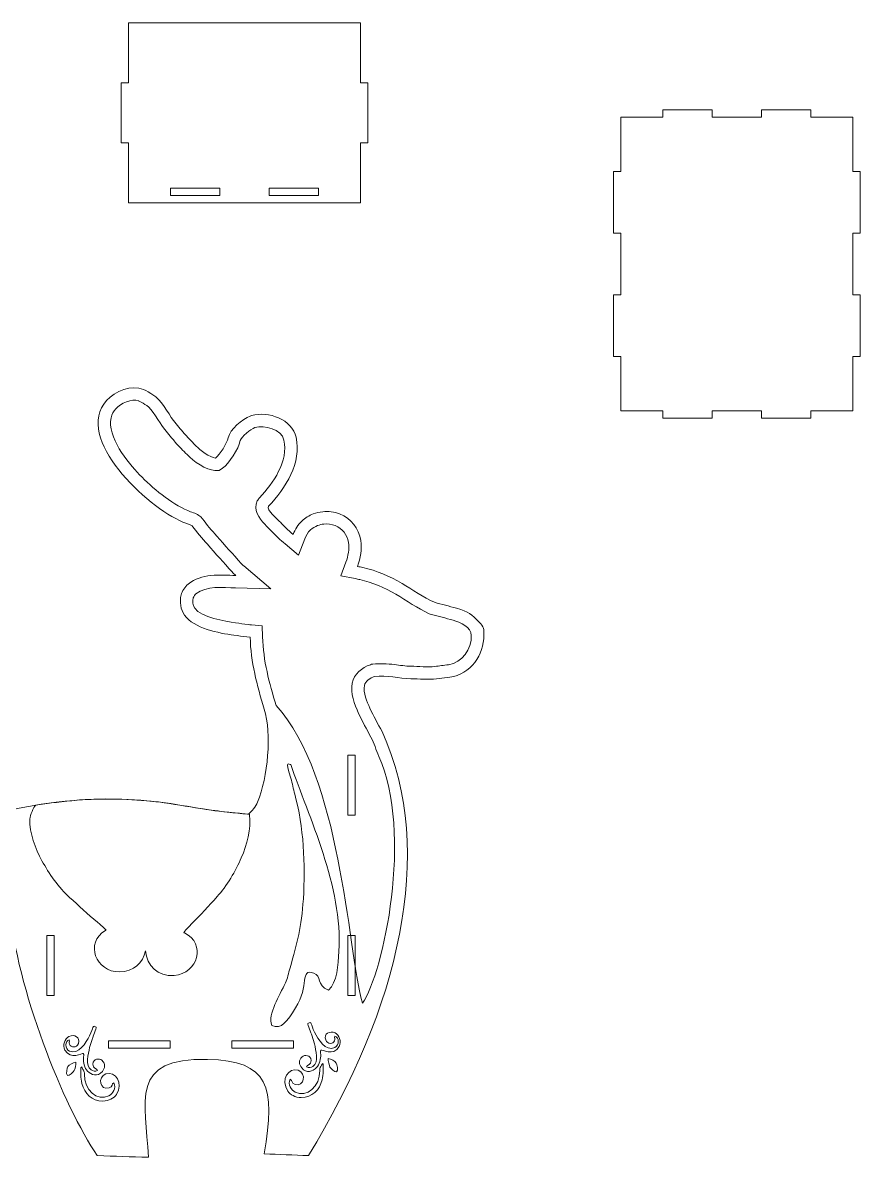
# Model space of a CAD drawing. Header units: centimetres. Extents: x -44.3 to 42.3, y -34.7 to 33.3.
# Drawn here: x -3 to 42.3, y -34.7 to 26.6 of the extents above; entities that cross this region are included whole.
import ezdxf

# ---------------------------------------------------------------- set-up
doc = ezdxf.new("R2010")
doc.units = ezdxf.units.CM
doc.header["$MEASUREMENT"] = 0
doc.layers.add('layer 1', color=7, linetype='Continuous')

msp = doc.modelspace()

# ---------------------------------------------------------------- linework, layer by layer
at = {"layer": 'layer 1', "color": 250, "lineweight": 9}
for points, knots in [([(2.74834, 16.90207), (2.74834, 16.90207), (15.28167, 16.90207), (15.28167, 16.90207), (15.28167, 16.90207), (15.28167, 16.90207), (15.28167, 20.14651), (15.28167, 20.14651), (15.28167, 20.14651), (15.28167, 20.14651), (15.68167, 20.14651), (15.68167, 20.14651), (15.68167, 20.14651), (15.68167, 20.14651), (15.68167, 23.39096), (15.68167, 23.39096), (15.68167, 23.39096), (15.68167, 23.39096), (15.28167, 23.39096), (15.28167, 23.39096), (15.28167, 23.39096), (15.28167, 23.39096), (15.28167, 26.6354), (15.28167, 26.6354), (15.28167, 26.6354), (15.28167, 26.6354), (2.74834, 26.6354), (2.74834, 26.6354), (2.74834, 26.6354), (2.74834, 26.6354), (2.74834, 23.39096), (2.74834, 23.39096), (2.74834, 23.39096), (2.74834, 23.39096), (2.34834, 23.39096), (2.34834, 23.39096), (2.34834, 23.39096), (2.34834, 23.39096), (2.34834, 20.14651), (2.34834, 20.14651), (2.34834, 20.14651), (2.34834, 20.14651), (2.74834, 20.14651), (2.74834, 20.14651), (2.74834, 20.14651), (2.74834, 20.14651), (2.74834, 16.90207), (2.74834, 16.90207)], [0, 0, 0, 0, 0.07692308, 0.07692308, 0.07692308, 0.07692308, 0.15384615, 0.15384615, 0.15384615, 0.15384615, 0.23076923, 0.23076923, 0.23076923, 0.23076923, 0.30769231, 0.30769231, 0.30769231, 0.30769231, 0.38461538, 0.38461538, 0.38461538, 0.38461538, 0.46153846, 0.46153846, 0.46153846, 0.46153846, 0.53846154, 0.53846154, 0.53846154, 0.53846154, 0.61538462, 0.61538462, 0.61538462, 0.61538462, 0.69230769, 0.69230769, 0.69230769, 0.69230769, 0.76923077, 0.76923077, 0.76923077, 0.76923077, 0.84615385, 0.84615385, 0.84615385, 0.84615385, 1, 1, 1, 1]), ([(42.29988, 8.60141), (42.29988, 8.60141), (42.29988, 11.93474), (42.29988, 11.93474), (42.29988, 11.93474), (42.29988, 11.93474), (41.89988, 11.93474), (41.89988, 11.93474), (41.89988, 11.93474), (41.89988, 11.93474), (41.89988, 15.26807), (41.89988, 15.26807), (41.89988, 15.26807), (41.89988, 15.26807), (42.29988, 15.26807), (42.29988, 15.26807), (42.29988, 15.26807), (42.29988, 15.26807), (42.29988, 18.60141), (42.29988, 18.60141), (42.29988, 18.60141), (42.29988, 18.60141), (41.89988, 18.60141), (41.89988, 18.60141), (41.89988, 18.60141), (41.89988, 18.60141), (41.89988, 21.53474), (41.89988, 21.53474), (41.89988, 21.53474), (41.89988, 21.53474), (39.63322, 21.53474), (39.63322, 21.53474), (39.63322, 21.53474), (39.63322, 21.53474), (39.63322, 21.93474), (39.63322, 21.93474), (39.63322, 21.93474), (39.63322, 21.93474), (36.96655, 21.93474), (36.96655, 21.93474), (36.96655, 21.93474), (36.96655, 21.93474), (36.96655, 21.53474), (36.96655, 21.53474), (36.96655, 21.53474), (36.96655, 21.53474), (34.29988, 21.53474), (34.29988, 21.53474), (34.29988, 21.53474), (34.29988, 21.53474), (34.29988, 21.93474), (34.29988, 21.93474), (34.29988, 21.93474), (34.29988, 21.93474), (31.63322, 21.93474), (31.63322, 21.93474), (31.63322, 21.93474), (31.63322, 21.93474), (31.63322, 21.53474), (31.63322, 21.53474), (31.63322, 21.53474), (31.63322, 21.53474), (29.36655, 21.53474), (29.36655, 21.53474), (29.36655, 21.53474), (29.36655, 21.53474), (29.36655, 18.60141), (29.36655, 18.60141), (29.36655, 18.60141), (29.36655, 18.60141), (28.96655, 18.60141), (28.96655, 18.60141), (28.96655, 18.60141), (28.96655, 18.60141), (28.96655, 15.26807), (28.96655, 15.26807), (28.96655, 15.26807), (28.96655, 15.26807), (29.36655, 15.26807), (29.36655, 15.26807), (29.36655, 15.26807), (29.36655, 15.26807), (29.36655, 11.93474), (29.36655, 11.93474), (29.36655, 11.93474), (29.36655, 11.93474), (28.96655, 11.93474), (28.96655, 11.93474), (28.96655, 11.93474), (28.96655, 11.93474), (28.96655, 8.60141), (28.96655, 8.60141), (28.96655, 8.60141), (28.96655, 8.60141), (29.36655, 8.60141), (29.36655, 8.60141), (29.36655, 8.60141), (29.36655, 8.60141), (29.36655, 5.66808), (29.36655, 5.66808), (29.36655, 5.66808), (29.36655, 5.66808), (31.63322, 5.66808), (31.63322, 5.66808), (31.63322, 5.66808), (31.63322, 5.66808), (31.63322, 5.26808), (31.63322, 5.26808), (31.63322, 5.26808), (31.63322, 5.26808), (34.29988, 5.26808), (34.29988, 5.26808), (34.29988, 5.26808), (34.29988, 5.26808), (34.29988, 5.66808), (34.29988, 5.66808), (34.29988, 5.66808), (34.29988, 5.66808), (36.96655, 5.66808), (36.96655, 5.66808), (36.96655, 5.66808), (36.96655, 5.66808), (36.96655, 5.26808), (36.96655, 5.26808), (36.96655, 5.26808), (36.96655, 5.26808), (39.63322, 5.26808), (39.63322, 5.26808), (39.63322, 5.26808), (39.63322, 5.26808), (39.63322, 5.66808), (39.63322, 5.66808), (39.63322, 5.66808), (39.63322, 5.66808), (41.89988, 5.66808), (41.89988, 5.66808), (41.89988, 5.66808), (41.89988, 5.66808), (41.89988, 8.60141), (41.89988, 8.60141), (41.89988, 8.60141), (41.89988, 8.60141), (42.29988, 8.60141), (42.29988, 8.60141)], [0, 0, 0, 0, 0.02702703, 0.02702703, 0.02702703, 0.02702703, 0.05405405, 0.05405405, 0.05405405, 0.05405405, 0.08108108, 0.08108108, 0.08108108, 0.08108108, 0.10810811, 0.10810811, 0.10810811, 0.10810811, 0.13513514, 0.13513514, 0.13513514, 0.13513514, 0.16216216, 0.16216216, 0.16216216, 0.16216216, 0.18918919, 0.18918919, 0.18918919, 0.18918919, 0.21621622, 0.21621622, 0.21621622, 0.21621622, 0.24324324, 0.24324324, 0.24324324, 0.24324324, 0.27027027, 0.27027027, 0.27027027, 0.27027027, 0.2972973, 0.2972973, 0.2972973, 0.2972973, 0.32432432, 0.32432432, 0.32432432, 0.32432432, 0.35135135, 0.35135135, 0.35135135, 0.35135135, 0.37837838, 0.37837838, 0.37837838, 0.37837838, 0.40540541, 0.40540541, 0.40540541, 0.40540541, 0.43243243, 0.43243243, 0.43243243, 0.43243243, 0.45945946, 0.45945946, 0.45945946, 0.45945946, 0.48648649, 0.48648649, 0.48648649, 0.48648649, 0.51351351, 0.51351351, 0.51351351, 0.51351351, 0.54054054, 0.54054054, 0.54054054, 0.54054054, 0.56756757, 0.56756757, 0.56756757, 0.56756757, 0.59459459, 0.59459459, 0.59459459, 0.59459459, 0.62162162, 0.62162162, 0.62162162, 0.62162162, 0.64864865, 0.64864865, 0.64864865, 0.64864865, 0.67567568, 0.67567568, 0.67567568, 0.67567568, 0.7027027, 0.7027027, 0.7027027, 0.7027027, 0.72972973, 0.72972973, 0.72972973, 0.72972973, 0.75675676, 0.75675676, 0.75675676, 0.75675676, 0.78378378, 0.78378378, 0.78378378, 0.78378378, 0.81081081, 0.81081081, 0.81081081, 0.81081081, 0.83783784, 0.83783784, 0.83783784, 0.83783784, 0.86486486, 0.86486486, 0.86486486, 0.86486486, 0.89189189, 0.89189189, 0.89189189, 0.89189189, 0.91891892, 0.91891892, 0.91891892, 0.91891892, 0.94594595, 0.94594595, 0.94594595, 0.94594595, 1, 1, 1, 1]), ([(5.01501, 17.30207), (5.01501, 17.30207), (7.68167, 17.30207), (7.68167, 17.30207), (7.68167, 17.30207), (7.68167, 17.30207), (7.68167, 17.70207), (7.68167, 17.70207), (7.68167, 17.70207), (7.68167, 17.70207), (5.01501, 17.70207), (5.01501, 17.70207), (5.01501, 17.70207), (5.01501, 17.70207), (5.01501, 17.30207), (5.01501, 17.30207)], [0, 0, 0, 0, 0.2, 0.2, 0.2, 0.2, 0.4, 0.4, 0.4, 0.4, 0.6, 0.6, 0.6, 0.6, 1, 1, 1, 1]), ([(10.34834, 17.30207), (10.34834, 17.30207), (13.01501, 17.30207), (13.01501, 17.30207), (13.01501, 17.30207), (13.01501, 17.30207), (13.01501, 17.70207), (13.01501, 17.70207), (13.01501, 17.70207), (13.01501, 17.70207), (10.34834, 17.70207), (10.34834, 17.70207), (10.34834, 17.70207), (10.34834, 17.70207), (10.34834, 17.30207), (10.34834, 17.30207)], [0, 0, 0, 0, 0.2, 0.2, 0.2, 0.2, 0.4, 0.4, 0.4, 0.4, 0.6, 0.6, 0.6, 0.6, 1, 1, 1, 1]), ([(9.23394, -16.11707), (9.44024, -15.94445), (9.60965, -15.73068), (9.7235, -15.46215), (9.7235, -15.46215), (10.28574, -14.13625), (10.49828, -11.76865), (10.0886, -10.44632), (10.0886, -10.44632), (9.68472, -9.14275), (9.36298, -7.90084), (9.32572, -6.5606), (9.32572, -6.5606), (9.32572, -6.5606), (9.15214, -6.54476), (9.15214, -6.54476), (9.15214, -6.54476), (8.92294, -6.52362), (8.67962, -6.48063), (8.44981, -6.44907), (8.44981, -6.44907), (7.64138, -6.33822), (6.27581, -6.08102), (5.78558, -5.37555), (5.78558, -5.37555), (5.55701, -5.04663), (5.50784, -4.6607), (5.59209, -4.27447), (5.59209, -4.27447), (5.63469, -4.07928), (5.81834, -3.82678), (5.97088, -3.7016), (5.97088, -3.7016), (6.7159, -3.09014), (7.668, -3.2034), (8.55537, -3.22347), (8.55537, -3.22347), (8.48437, -3.16355), (8.41718, -3.10736), (8.34473, -3.02664), (8.34473, -3.02664), (7.9022, -2.53354), (7.45396, -2.04248), (7.01381, -1.5409), (7.01381, -1.5409), (6.7379, -1.22643), (6.43718, -0.88826), (6.19452, -0.54686), (6.19452, -0.54686), (6.09393, -0.4834), (5.79717, -0.38387), (5.69101, -0.33946), (5.69101, -0.33946), (3.74804, 0.47309), (-0.24323, 4.1887), (1.56757, 6.22693), (1.56757, 6.22693), (2.01522, 6.73088), (2.91745, 7.08944), (3.56145, 6.82158), (3.56145, 6.82158), (3.70817, 6.76762), (3.9342, 6.61561), (4.07372, 6.53601), (4.07372, 6.53601), (4.51492, 6.28442), (4.87593, 5.55969), (5.1796, 5.14948), (5.1796, 5.14948), (5.36158, 4.90362), (5.56694, 4.67786), (5.75658, 4.4383), (5.75658, 4.4383), (5.75658, 4.4383), (6.40342, 3.76764), (6.40342, 3.76764), (6.40342, 3.76764), (6.59544, 3.56865), (7.17534, 3.12729), (7.44476, 3.11906), (7.44476, 3.11906), (7.69277, 3.28809), (8.07664, 3.93573), (8.13713, 4.20489), (8.13713, 4.20489), (8.24113, 4.66761), (8.90156, 5.22329), (9.32897, 5.38884), (9.32897, 5.38884), (9.35324, 5.39825), (9.37432, 5.40522), (9.39941, 5.41217), (9.39941, 5.41217), (10.32118, 5.66752), (11.585, 5.20457), (11.8078, 4.23853), (11.8078, 4.23853), (12.12228, 2.875), (11.23805, 1.4767), (10.32476, 0.51384), (10.32476, 0.51384), (10.17372, 0.3546), (10.8372, -0.22384), (10.97556, -0.36972), (10.97556, -0.36972), (11.09468, -0.49536), (11.37938, -0.7828), (11.6502, -1.0109), (11.6502, -1.0109), (11.75701, -0.72858), (11.90333, -0.48424), (12.12829, -0.27538), (12.12829, -0.27538), (12.30318, -0.11295), (12.50846, 0.01306), (12.73117, 0.09848), (12.73117, 0.09848), (12.89649, 0.16188), (13.07022, 0.20249), (13.2464, 0.21981), (13.2464, 0.21981), (13.55434, 0.25008), (13.86857, 0.20898), (14.15709, 0.09658), (14.15709, 0.09658), (14.7803, -0.14623), (15.19414, -0.67907), (15.30132, -1.33672), (15.30132, -1.33672), (15.37796, -1.80703), (15.29433, -2.28582), (15.12929, -2.73719), (15.12929, -2.73719), (15.2221, -2.75511), (15.31473, -2.77442), (15.4074, -2.79574), (15.4074, -2.79574), (16.16382, -2.96991), (16.8657, -3.25779), (17.53433, -3.6522), (17.53433, -3.6522), (18.08814, -3.97886), (18.71094, -4.42131), (19.27905, -4.67548), (19.27905, -4.67548), (19.68097, -4.77284), (20.08006, -4.88314), (20.47705, -4.99874), (20.47705, -4.99874), (21.16265, -5.19835), (21.24802, -5.31394), (21.72787, -5.76615), (21.72787, -5.76615), (21.91978, -5.947), (21.99961, -6.19544), (21.9497, -6.45011), (21.9497, -6.45011), (21.97666, -7.50315), (21.22823, -8.57272), (20.12337, -8.71484), (20.12337, -8.71484), (20.12337, -8.71484), (19.39033, -8.80912), (19.39033, -8.80912), (19.39033, -8.80912), (19.01778, -8.85687), (18.41303, -8.80527), (18.01549, -8.80076), (18.01549, -8.80076), (17.36835, -8.79334), (16.72183, -8.60118), (16.03619, -8.6805), (16.03619, -8.6805), (15.82766, -8.75074), (15.54787, -8.93822), (15.50262, -9.16688), (15.50262, -9.16688), (15.42905, -9.53928), (15.63981, -10.05983), (15.79455, -10.38978), (15.79455, -10.38978), (15.99627, -10.81989), (16.21955, -11.23792), (16.45434, -11.65076), (16.45434, -11.65076), (19.41886, -18.20584), (17.32987, -26.64851), (12.47436, -34.5634), (12.47436, -34.5634), (11.67697, -34.53273), (10.8796, -34.50206), (10.08222, -34.4714), (10.08222, -34.4714), (10.70604, -30.81451), (10.3533, -29.45381), (7.02472, -29.36707), (7.02472, -29.36707), (2.78133, -29.25652), (3.6735, -31.63031), (3.8258, -34.65542), (3.8258, -34.65542), (2.90573, -34.62474), (1.98569, -34.59408), (1.06563, -34.5634), (1.06563, -34.5634), (-0.75604, -31.94235), (-3.34428, -25.39352), (-3.64443, -21.21536), (-3.64443, -21.21536), (-4.31491, -21.38061), (-5.03339, -21.45103), (-5.71705, -21.37801), (-5.71705, -21.37801), (-6.45425, -21.29929), (-7.24415, -21.02928), (-7.779, -20.49708), (-7.779, -20.49708), (-8.14267, -20.13524), (-8.39587, -19.68892), (-8.32717, -19.15941), (-8.32717, -19.15941), (-8.26349, -18.6686), (-7.94932, -18.30892), (-7.62199, -17.96573), (-7.62199, -17.96573), (-5.79249, -16.04769), (-2.70739, -15.61549), (-0.18507, -15.37816), (-0.18507, -15.37816), (1.33523, -15.23399), (3.46172, -15.29921), (4.96801, -15.54512), (4.96801, -15.54512), (5.72157, -15.66815), (6.47248, -15.79712), (7.22841, -15.90673), (7.22841, -15.90673), (7.6341, -15.96555), (8.67912, -16.06523), (9.23394, -16.11707)], [0, 0, 0, 0, 0.01639344, 0.01639344, 0.01639344, 0.01639344, 0.03278689, 0.03278689, 0.03278689, 0.03278689, 0.04918033, 0.04918033, 0.04918033, 0.04918033, 0.06557377, 0.06557377, 0.06557377, 0.06557377, 0.08196721, 0.08196721, 0.08196721, 0.08196721, 0.09836066, 0.09836066, 0.09836066, 0.09836066, 0.1147541, 0.1147541, 0.1147541, 0.1147541, 0.13114754, 0.13114754, 0.13114754, 0.13114754, 0.14754098, 0.14754098, 0.14754098, 0.14754098, 0.16393443, 0.16393443, 0.16393443, 0.16393443, 0.18032787, 0.18032787, 0.18032787, 0.18032787, 0.19672131, 0.19672131, 0.19672131, 0.19672131, 0.21311475, 0.21311475, 0.21311475, 0.21311475, 0.2295082, 0.2295082, 0.2295082, 0.2295082, 0.24590164, 0.24590164, 0.24590164, 0.24590164, 0.26229508, 0.26229508, 0.26229508, 0.26229508, 0.27868852, 0.27868852, 0.27868852, 0.27868852, 0.29508197, 0.29508197, 0.29508197, 0.29508197, 0.31147541, 0.31147541, 0.31147541, 0.31147541, 0.32786885, 0.32786885, 0.32786885, 0.32786885, 0.3442623, 0.3442623, 0.3442623, 0.3442623, 0.36065574, 0.36065574, 0.36065574, 0.36065574, 0.37704918, 0.37704918, 0.37704918, 0.37704918, 0.39344262, 0.39344262, 0.39344262, 0.39344262, 0.40983607, 0.40983607, 0.40983607, 0.40983607, 0.42622951, 0.42622951, 0.42622951, 0.42622951, 0.44262295, 0.44262295, 0.44262295, 0.44262295, 0.45901639, 0.45901639, 0.45901639, 0.45901639, 0.47540984, 0.47540984, 0.47540984, 0.47540984, 0.49180328, 0.49180328, 0.49180328, 0.49180328, 0.50819672, 0.50819672, 0.50819672, 0.50819672, 0.52459016, 0.52459016, 0.52459016, 0.52459016, 0.54098361, 0.54098361, 0.54098361, 0.54098361, 0.55737705, 0.55737705, 0.55737705, 0.55737705, 0.57377049, 0.57377049, 0.57377049, 0.57377049, 0.59016393, 0.59016393, 0.59016393, 0.59016393, 0.60655738, 0.60655738, 0.60655738, 0.60655738, 0.62295082, 0.62295082, 0.62295082, 0.62295082, 0.63934426, 0.63934426, 0.63934426, 0.63934426, 0.6557377, 0.6557377, 0.6557377, 0.6557377, 0.67213115, 0.67213115, 0.67213115, 0.67213115, 0.68852459, 0.68852459, 0.68852459, 0.68852459, 0.70491803, 0.70491803, 0.70491803, 0.70491803, 0.72131148, 0.72131148, 0.72131148, 0.72131148, 0.73770492, 0.73770492, 0.73770492, 0.73770492, 0.75409836, 0.75409836, 0.75409836, 0.75409836, 0.7704918, 0.7704918, 0.7704918, 0.7704918, 0.78688525, 0.78688525, 0.78688525, 0.78688525, 0.80327869, 0.80327869, 0.80327869, 0.80327869, 0.81967213, 0.81967213, 0.81967213, 0.81967213, 0.83606557, 0.83606557, 0.83606557, 0.83606557, 0.85245902, 0.85245902, 0.85245902, 0.85245902, 0.86885246, 0.86885246, 0.86885246, 0.86885246, 0.8852459, 0.8852459, 0.8852459, 0.8852459, 0.90163934, 0.90163934, 0.90163934, 0.90163934, 0.91803279, 0.91803279, 0.91803279, 0.91803279, 0.93442623, 0.93442623, 0.93442623, 0.93442623, 0.95081967, 0.95081967, 0.95081967, 0.95081967, 0.96721311, 0.96721311, 0.96721311, 0.96721311, 1, 1, 1, 1]), ([(12.20089, -20.69849), (12.31994, -18.82188), (12.21901, -16.79667), (11.73357, -15.03503), (11.73357, -15.03503), (11.65448, -14.74801), (11.62008, -14.46928), (11.52468, -14.17537), (11.52468, -14.17537), (11.16884, -13.0786), (11.44262, -13.49757), (11.5155, -13.42903), (11.5155, -13.42903), (12.49066, -16.28523), (14.34024, -20.03445), (14.12256, -23.53089), (14.12256, -23.53089), (14.0771, -24.26309), (14.03416, -25.21375), (13.55218, -25.63292), (13.55218, -25.63292), (12.87806, -25.33389), (13.22782, -24.86868), (12.76096, -24.70584), (12.76096, -24.70584), (11.98966, -24.43677), (12.54021, -25.40137), (11.7809, -26.58819), (11.7809, -26.58819), (11.32513, -27.30051), (11.0222, -27.77211), (10.49005, -27.53729), (10.49005, -27.53729), (10.27656, -26.8982), (10.90617, -25.93225), (11.2376, -25.23599), (11.2376, -25.23599), (11.34542, -25.00956), (11.39346, -24.71537), (11.47972, -24.42168), (11.47972, -24.42168), (11.87612, -23.07185), (12.10416, -22.22317), (12.20089, -20.69849)], [0, 0, 0, 0, 0.08333333, 0.08333333, 0.08333333, 0.08333333, 0.16666667, 0.16666667, 0.16666667, 0.16666667, 0.25, 0.25, 0.25, 0.25, 0.33333333, 0.33333333, 0.33333333, 0.33333333, 0.41666667, 0.41666667, 0.41666667, 0.41666667, 0.5, 0.5, 0.5, 0.5, 0.58333333, 0.58333333, 0.58333333, 0.58333333, 0.66666667, 0.66666667, 0.66666667, 0.66666667, 0.75, 0.75, 0.75, 0.75, 0.83333333, 0.83333333, 0.83333333, 0.83333333, 1, 1, 1, 1]), ([(15.00176, -12.93645), (15.00176, -12.93645), (14.60176, -12.93645), (14.60176, -12.93645), (14.60176, -12.93645), (14.60176, -12.93645), (14.60176, -16.18091), (14.60176, -16.18091), (14.60176, -16.18091), (14.60176, -16.18091), (15.00176, -16.18091), (15.00176, -16.18091)], [0, 0, 0, 0, 0.25, 0.25, 0.25, 0.25, 0.5, 0.5, 0.5, 0.5, 1, 1, 1, 1]), ([(-1.66491, -25.91424), (-1.66491, -25.91424), (-1.26491, -25.91424), (-1.26491, -25.91424), (-1.26491, -25.91424), (-1.26491, -25.91424), (-1.26491, -22.66979), (-1.26491, -22.66979), (-1.26491, -22.66979), (-1.26491, -22.66979), (-1.66491, -22.66979), (-1.66491, -22.66979)], [0, 0, 0, 0, 0.25, 0.25, 0.25, 0.25, 0.5, 0.5, 0.5, 0.5, 1, 1, 1, 1]), ([(15.00176, -22.66979), (15.00176, -22.66979), (14.60176, -22.66979), (14.60176, -22.66979), (14.60176, -22.66979), (14.60176, -22.66979), (14.60176, -25.91424), (14.60176, -25.91424), (14.60176, -25.91424), (14.60176, -25.91424), (15.00176, -25.91424), (15.00176, -25.91424)], [0, 0, 0, 0, 0.25, 0.25, 0.25, 0.25, 0.5, 0.5, 0.5, 0.5, 1, 1, 1, 1]), ([(-0.44985, -28.30711), (-0.69612, -28.35695), (-0.70031, -28.79444), (-0.44404, -28.91872), (-0.44404, -28.91872), (0.04092, -29.15388), (0.46268, -28.45228), (0.64133, -28.09575), (0.64133, -28.09575), (0.86679, -27.64579), (0.78229, -27.4796), (1.00943, -27.61868), (1.00943, -27.61868), (1.01431, -27.69021), (0.83424, -28.15169), (0.79887, -28.24289), (0.79887, -28.24289), (0.79887, -28.24289), (0.65097, -28.72699), (0.65097, -28.72699), (0.65097, -28.72699), (0.57901, -29.06276), (0.3892, -29.7002), (0.73472, -29.9348), (0.73472, -29.9348), (0.80987, -29.98581), (0.9628, -30.03827), (1.07716, -29.96053), (1.07716, -29.96053), (1.04887, -29.82783), (0.81184, -29.88247), (0.82607, -29.61695), (0.82607, -29.61695), (0.84251, -29.31021), (1.19187, -29.30061), (1.31224, -29.41293), (1.31224, -29.41293), (1.52642, -29.61283), (1.48605, -29.84067), (1.33868, -30.02107), (1.33868, -30.02107), (1.08309, -30.33391), (0.7384, -30.20964), (0.53771, -30.00333), (0.53771, -30.00333), (0.37495, -29.83601), (0.29748, -29.51479), (0.31203, -29.28652), (0.31203, -29.28652), (0.31723, -29.20484), (0.35797, -29.11489), (0.30597, -29.0518), (0.30597, -29.0518), (0.23837, -29.00228), (-0.36432, -29.42795), (-0.68567, -28.86429), (-0.68567, -28.86429), (-0.83568, -28.60116), (-0.67751, -28.23481), (-0.46848, -28.13225), (-0.46848, -28.13225), (-0.16904, -27.98536), (0.1688, -28.1792), (0.04257, -28.50528), (0.04257, -28.50528), (-0.05727, -28.76317), (-0.36829, -28.74373), (-0.43857, -28.5476), (-0.43857, -28.5476), (-0.47941, -28.4336), (-0.41656, -28.43239), (-0.44985, -28.30711)], [0, 0, 0, 0, 0.05263158, 0.05263158, 0.05263158, 0.05263158, 0.10526316, 0.10526316, 0.10526316, 0.10526316, 0.15789474, 0.15789474, 0.15789474, 0.15789474, 0.21052632, 0.21052632, 0.21052632, 0.21052632, 0.26315789, 0.26315789, 0.26315789, 0.26315789, 0.31578947, 0.31578947, 0.31578947, 0.31578947, 0.36842105, 0.36842105, 0.36842105, 0.36842105, 0.42105263, 0.42105263, 0.42105263, 0.42105263, 0.47368421, 0.47368421, 0.47368421, 0.47368421, 0.52631579, 0.52631579, 0.52631579, 0.52631579, 0.57894737, 0.57894737, 0.57894737, 0.57894737, 0.63157895, 0.63157895, 0.63157895, 0.63157895, 0.68421053, 0.68421053, 0.68421053, 0.68421053, 0.73684211, 0.73684211, 0.73684211, 0.73684211, 0.78947368, 0.78947368, 0.78947368, 0.78947368, 0.84210526, 0.84210526, 0.84210526, 0.84210526, 0.89473684, 0.89473684, 0.89473684, 0.89473684, 1, 1, 1, 1]), ([(13.90086, -28.11435), (14.14713, -28.16419), (14.15132, -28.60168), (13.89505, -28.72596), (13.89505, -28.72596), (13.41009, -28.96112), (12.98833, -28.25952), (12.80968, -27.90299), (12.80968, -27.90299), (12.58422, -27.45303), (12.66872, -27.28684), (12.44158, -27.42592), (12.44158, -27.42592), (12.4367, -27.49745), (12.61677, -27.95893), (12.65214, -28.05013), (12.65214, -28.05013), (12.65214, -28.05013), (12.80004, -28.53423), (12.80004, -28.53423), (12.80004, -28.53423), (12.872, -28.87), (13.06181, -29.50744), (12.71629, -29.74204), (12.71629, -29.74204), (12.64114, -29.79305), (12.48821, -29.84551), (12.37385, -29.76777), (12.37385, -29.76777), (12.40214, -29.63507), (12.63917, -29.68971), (12.62494, -29.42419), (12.62494, -29.42419), (12.6085, -29.11745), (12.25914, -29.10785), (12.13877, -29.22017), (12.13877, -29.22017), (11.92458, -29.42007), (11.96496, -29.64791), (12.11233, -29.82831), (12.11233, -29.82831), (12.36792, -30.14115), (12.71261, -30.01688), (12.9133, -29.81057), (12.9133, -29.81057), (13.07606, -29.64325), (13.15353, -29.32203), (13.13898, -29.09376), (13.13898, -29.09376), (13.13378, -29.01208), (13.09304, -28.92213), (13.14504, -28.85904), (13.14504, -28.85904), (13.21264, -28.80952), (13.81533, -29.23519), (14.13668, -28.67153), (14.13668, -28.67153), (14.28669, -28.4084), (14.12852, -28.04205), (13.91949, -27.93949), (13.91949, -27.93949), (13.62005, -27.7926), (13.28221, -27.98644), (13.40844, -28.31252), (13.40844, -28.31252), (13.50828, -28.57041), (13.8193, -28.55097), (13.88958, -28.35484), (13.88958, -28.35484), (13.93042, -28.24084), (13.86757, -28.23963), (13.90086, -28.11435)], [0, 0, 0, 0, 0.05263158, 0.05263158, 0.05263158, 0.05263158, 0.10526316, 0.10526316, 0.10526316, 0.10526316, 0.15789474, 0.15789474, 0.15789474, 0.15789474, 0.21052632, 0.21052632, 0.21052632, 0.21052632, 0.26315789, 0.26315789, 0.26315789, 0.26315789, 0.31578947, 0.31578947, 0.31578947, 0.31578947, 0.36842105, 0.36842105, 0.36842105, 0.36842105, 0.42105263, 0.42105263, 0.42105263, 0.42105263, 0.47368421, 0.47368421, 0.47368421, 0.47368421, 0.52631579, 0.52631579, 0.52631579, 0.52631579, 0.57894737, 0.57894737, 0.57894737, 0.57894737, 0.63157895, 0.63157895, 0.63157895, 0.63157895, 0.68421053, 0.68421053, 0.68421053, 0.68421053, 0.73684211, 0.73684211, 0.73684211, 0.73684211, 0.78947368, 0.78947368, 0.78947368, 0.78947368, 0.84210526, 0.84210526, 0.84210526, 0.84210526, 0.89473684, 0.89473684, 0.89473684, 0.89473684, 1, 1, 1, 1]), ([(5.00176, -28.75868), (5.00176, -28.75868), (1.66842, -28.75868), (1.66842, -28.75868), (1.66842, -28.75868), (1.66842, -28.75868), (1.66842, -28.35868), (1.66842, -28.35868), (1.66842, -28.35868), (1.66842, -28.35868), (5.00176, -28.35868), (5.00176, -28.35868), (5.00176, -28.35868), (5.00176, -28.35868), (5.00176, -28.75868), (5.00176, -28.75868)], [0, 0, 0, 0, 0.2, 0.2, 0.2, 0.2, 0.4, 0.4, 0.4, 0.4, 0.6, 0.6, 0.6, 0.6, 1, 1, 1, 1]), ([(11.66842, -28.75868), (11.66842, -28.75868), (8.33509, -28.75868), (8.33509, -28.75868), (8.33509, -28.75868), (8.33509, -28.75868), (8.33509, -28.35868), (8.33509, -28.35868), (8.33509, -28.35868), (8.33509, -28.35868), (11.66842, -28.35868), (11.66842, -28.35868), (11.66842, -28.35868), (11.66842, -28.35868), (11.66842, -28.75868), (11.66842, -28.75868)], [0, 0, 0, 0, 0.2, 0.2, 0.2, 0.2, 0.4, 0.4, 0.4, 0.4, 0.6, 0.6, 0.6, 0.6, 1, 1, 1, 1]), ([(13.54388, -29.31884), (13.52404, -29.43593), (13.60094, -29.70972), (13.63916, -29.78064), (13.63916, -29.78064), (13.66257, -29.82408), (13.9045, -30.09968), (13.99916, -30.03521), (13.99916, -30.03521), (14.10306, -29.96443), (14.00945, -29.62951), (13.97425, -29.56595), (13.97425, -29.56595), (13.90669, -29.44387), (13.68948, -29.35351), (13.54388, -29.31884)], [0, 0, 0, 0, 0.2, 0.2, 0.2, 0.2, 0.4, 0.4, 0.4, 0.4, 0.6, 0.6, 0.6, 0.6, 1, 1, 1, 1]), ([(-0.09287, -29.5116), (-0.07303, -29.62869), (-0.14993, -29.90248), (-0.18815, -29.9734), (-0.18815, -29.9734), (-0.21156, -30.01684), (-0.45349, -30.29244), (-0.54815, -30.22797), (-0.54815, -30.22797), (-0.65205, -30.15719), (-0.55844, -29.82227), (-0.52324, -29.75871), (-0.52324, -29.75871), (-0.45568, -29.63663), (-0.23847, -29.54627), (-0.09287, -29.5116)], [0, 0, 0, 0, 0.2, 0.2, 0.2, 0.2, 0.4, 0.4, 0.4, 0.4, 0.6, 0.6, 0.6, 0.6, 1, 1, 1, 1]), ([(0.21375, -29.7748), (0.25109, -29.83761), (0.27003, -29.89133), (0.31179, -29.95111), (0.31179, -29.95111), (0.36956, -30.03375), (0.37048, -30.06467), (0.36713, -30.16051), (0.36713, -30.16051), (0.33689, -31.02627), (1.06595, -31.65025), (1.69302, -31.33203), (1.69302, -31.33203), (1.90528, -31.22431), (2.10745, -30.91653), (1.96493, -30.63435), (1.96493, -30.63435), (1.81077, -30.69065), (1.93198, -30.83776), (1.6992, -30.91028), (1.6992, -30.91028), (1.20665, -31.06369), (1.05573, -30.30925), (1.5342, -30.1498), (1.5342, -30.1498), (2.05197, -29.97728), (2.48461, -30.65125), (2.09528, -31.26725), (2.09528, -31.26725), (1.96713, -31.47001), (1.69096, -31.61567), (1.36517, -31.61901), (1.36517, -31.61901), (0.77741, -31.62505), (0.36321, -31.21043), (0.23589, -30.66955), (0.23589, -30.66955), (0.19704, -30.50447), (0.18244, -30.36176), (0.17344, -30.20803), (0.17344, -30.20803), (0.17344, -30.20803), (0.17579, -29.8884), (0.17579, -29.8884), (0.17579, -29.8884), (0.18128, -29.7934), (0.16275, -29.82076), (0.21375, -29.7748)], [0, 0, 0, 0, 0.07692308, 0.07692308, 0.07692308, 0.07692308, 0.15384615, 0.15384615, 0.15384615, 0.15384615, 0.23076923, 0.23076923, 0.23076923, 0.23076923, 0.30769231, 0.30769231, 0.30769231, 0.30769231, 0.38461538, 0.38461538, 0.38461538, 0.38461538, 0.46153846, 0.46153846, 0.46153846, 0.46153846, 0.53846154, 0.53846154, 0.53846154, 0.53846154, 0.61538462, 0.61538462, 0.61538462, 0.61538462, 0.69230769, 0.69230769, 0.69230769, 0.69230769, 0.76923077, 0.76923077, 0.76923077, 0.76923077, 0.84615385, 0.84615385, 0.84615385, 0.84615385, 1, 1, 1, 1]), ([(13.23726, -29.58204), (13.19992, -29.64485), (13.18098, -29.69857), (13.13922, -29.75835), (13.13922, -29.75835), (13.08145, -29.84099), (13.08053, -29.87191), (13.08388, -29.96775), (13.08388, -29.96775), (13.11412, -30.83351), (12.38506, -31.45749), (11.75798, -31.13927), (11.75798, -31.13927), (11.54573, -31.03155), (11.34356, -30.72377), (11.48608, -30.44159), (11.48608, -30.44159), (11.64024, -30.49789), (11.51902, -30.645), (11.75181, -30.71752), (11.75181, -30.71752), (12.24436, -30.87093), (12.39528, -30.11649), (11.91681, -29.95704), (11.91681, -29.95704), (11.39904, -29.78452), (10.9664, -30.45849), (11.35573, -31.07449), (11.35573, -31.07449), (11.48388, -31.27725), (11.76005, -31.42291), (12.08584, -31.42625), (12.08584, -31.42625), (12.6736, -31.43229), (13.0878, -31.01767), (13.21512, -30.47679), (13.21512, -30.47679), (13.25397, -30.31171), (13.26857, -30.169), (13.27757, -30.01527), (13.27757, -30.01527), (13.27757, -30.01527), (13.27522, -29.69564), (13.27522, -29.69564), (13.27522, -29.69564), (13.26973, -29.60064), (13.28826, -29.628), (13.23726, -29.58204)], [0, 0, 0, 0, 0.07692308, 0.07692308, 0.07692308, 0.07692308, 0.15384615, 0.15384615, 0.15384615, 0.15384615, 0.23076923, 0.23076923, 0.23076923, 0.23076923, 0.30769231, 0.30769231, 0.30769231, 0.30769231, 0.38461538, 0.38461538, 0.38461538, 0.38461538, 0.46153846, 0.46153846, 0.46153846, 0.46153846, 0.53846154, 0.53846154, 0.53846154, 0.53846154, 0.61538462, 0.61538462, 0.61538462, 0.61538462, 0.69230769, 0.69230769, 0.69230769, 0.69230769, 0.76923077, 0.76923077, 0.76923077, 0.76923077, 0.84615385, 0.84615385, 0.84615385, 0.84615385, 1, 1, 1, 1])]:
    msp.add_open_spline(points, degree=3, knots=knots, dxfattribs=at)
at = {"layer": 'layer 1', "color": 114, "lineweight": 9}
for points, knots in [([(15.38878, -26.32579), (16.53393, -24.74463), (18.1477, -17.09368), (16.27298, -12.99705), (16.27298, -12.99705), (16.14754, -12.64443), (16.00805, -12.29684), (15.85458, -11.95547), (15.85458, -11.95547), (15.61699, -11.53656), (15.39068, -11.11123), (15.18614, -10.67512), (15.18614, -10.67512), (14.95793, -10.18851), (14.73638, -9.57782), (14.84338, -9.03655), (14.84338, -9.03655), (14.93809, -8.55751), (15.37602, -8.19376), (15.82169, -8.04366), (15.82169, -8.04366), (15.82169, -8.04366), (15.88871, -8.02107), (15.88871, -8.02107), (15.88871, -8.02107), (15.88871, -8.02107), (15.95897, -8.01295), (15.95897, -8.01295), (15.95897, -8.01295), (16.35002, -7.96771), (16.73066, -7.99452), (17.11969, -8.04082), (17.11969, -8.04082), (17.41746, -8.07626), (17.72325, -8.12538), (18.02317, -8.1288), (18.02317, -8.1288), (18.42147, -8.13336), (18.91881, -8.19206), (19.30477, -8.14259), (19.30477, -8.14259), (19.54906, -8.11122), (19.79335, -8.07975), (20.03763, -8.04834), (20.03763, -8.04834), (20.78554, -7.95214), (21.29639, -7.18899), (21.27793, -6.46731), (21.27793, -6.46731), (21.26578, -5.99308), (20.69106, -5.76096), (20.28918, -5.64394), (20.28918, -5.64394), (19.90187, -5.53118), (19.51293, -5.42358), (19.12083, -5.32859), (19.12083, -5.32859), (19.12083, -5.32859), (19.0609, -5.31407), (19.0609, -5.31407), (19.0609, -5.31407), (19.0609, -5.31407), (19.00461, -5.28888), (19.00461, -5.28888), (19.00461, -5.28888), (18.36667, -5.00348), (17.7931, -4.58503), (17.19291, -4.23102), (17.19291, -4.23102), (16.58566, -3.87282), (15.94414, -3.6089), (15.25662, -3.4506), (15.25662, -3.4506), (15.17206, -3.43114), (15.08709, -3.41346), (15.00189, -3.397), (15.00189, -3.397), (15.00189, -3.397), (14.22721, -3.24743), (14.22721, -3.24743), (14.22721, -3.24743), (14.22721, -3.24743), (14.49816, -2.50642), (14.49816, -2.50642), (14.49816, -2.50642), (14.62057, -2.17164), (14.69612, -1.80104), (14.63806, -1.4448), (14.63806, -1.4448), (14.5692, -1.02223), (14.31481, -0.68606), (13.91316, -0.52958), (13.91316, -0.52958), (13.72309, -0.45552), (13.51492, -0.42903), (13.31213, -0.44896), (13.31213, -0.44896), (13.19584, -0.4604), (13.08093, -0.48711), (12.9718, -0.52896), (12.9718, -0.52896), (12.82933, -0.5836), (12.69746, -0.6639), (12.58556, -0.76782), (12.58556, -0.76782), (12.43932, -0.9036), (12.34881, -1.06342), (12.27872, -1.2487), (12.27872, -1.2487), (12.27872, -1.2487), (11.94298, -2.13608), (11.94298, -2.13608), (11.94298, -2.13608), (11.94298, -2.13608), (11.21729, -1.52488), (11.21729, -1.52488), (11.21729, -1.52488), (10.96437, -1.31186), (10.71574, -1.07235), (10.48794, -0.83212), (10.48794, -0.83212), (10.36842, -0.70608), (10.23581, -0.58943), (10.11486, -0.46134), (10.11486, -0.46134), (9.80101, -0.12892), (9.47034, 0.32209), (9.71242, 0.79941), (9.71242, 0.79941), (9.74522, 0.86409), (9.78729, 0.92369), (9.8372, 0.97629), (9.8372, 0.97629), (10.56662, 1.74532), (11.41106, 2.96853), (11.15298, 4.0875), (11.15298, 4.0875), (11.01581, 4.68229), (10.09902, 4.90866), (9.57881, 4.76456), (9.57881, 4.76456), (9.57602, 4.76378), (9.57438, 4.76325), (9.5717, 4.76221), (9.5717, 4.76221), (9.36138, 4.68074), (8.84874, 4.28345), (8.79277, 4.05753), (8.79277, 4.05753), (8.69045, 3.60225), (8.2077, 2.8258), (7.82321, 2.56376), (7.82321, 2.56376), (7.82321, 2.56376), (7.64265, 2.4407), (7.64265, 2.4407), (7.64265, 2.4407), (7.64265, 2.4407), (7.42425, 2.44737), (7.42425, 2.44737), (7.42425, 2.44737), (6.9407, 2.46214), (6.25388, 2.95486), (5.91985, 3.30101), (5.91985, 3.30101), (5.70418, 3.52452), (5.48868, 3.74813), (5.27304, 3.97165), (5.27304, 3.97165), (5.27304, 3.97165), (5.25016, 3.99536), (5.25016, 3.99536), (5.25016, 3.99536), (5.25016, 3.99536), (5.22969, 4.02121), (5.22969, 4.02121), (5.22969, 4.02121), (5.03545, 4.26658), (4.82609, 4.49757), (4.63948, 4.74965), (4.63948, 4.74965), (4.45104, 5.00422), (3.9924, 5.80878), (3.74081, 5.95226), (3.74081, 5.95226), (3.62029, 6.021), (3.45136, 6.14277), (3.32889, 6.19112), (3.32889, 6.19112), (3.32889, 6.19112), (3.31633, 6.19573), (3.31633, 6.19573), (3.31633, 6.19573), (3.31633, 6.19573), (3.30338, 6.20112), (3.30338, 6.20112), (3.30338, 6.20112), (2.93229, 6.35545), (2.31792, 6.05973), (2.06996, 5.78061), (2.06996, 5.78061), (1.94326, 5.63801), (1.85425, 5.47794), (1.8108, 5.29166), (1.8108, 5.29166), (1.57396, 4.27644), (2.70584, 2.88226), (3.35265, 2.2125), (3.35265, 2.2125), (4.01822, 1.52329), (5.05909, 0.65321), (5.95029, 0.28052), (5.95029, 0.28052), (6.15053, 0.19677), (6.36753, 0.13853), (6.55305, 0.0215), (6.55305, 0.0215), (6.55305, 0.0215), (6.66533, -0.04932), (6.66533, -0.04932), (6.66533, -0.04932), (6.66533, -0.04932), (6.74225, -0.15754), (6.74225, -0.15754), (6.74225, -0.15754), (6.97646, -0.48704), (7.25241, -0.79395), (7.51893, -1.09768), (7.51893, -1.09768), (7.95582, -1.59559), (8.40244, -2.08483), (8.84485, -2.5778), (8.84485, -2.5778), (8.88848, -2.62642), (8.93898, -2.66788), (8.98878, -2.70991), (8.98878, -2.70991), (8.98878, -2.70991), (10.44438, -3.93836), (10.44438, -3.93836), (10.44438, -3.93836), (10.44438, -3.93836), (8.54018, -3.8953), (8.54018, -3.8953), (8.54018, -3.8953), (7.86376, -3.88), (6.95546, -3.76288), (6.3972, -4.22106), (6.3972, -4.22106), (6.35245, -4.25778), (6.26866, -4.36727), (6.24697, -4.42555), (6.24697, -4.42555), (6.20497, -4.62463), (6.21864, -4.82112), (6.33742, -4.99207), (6.33742, -4.99207), (6.67728, -5.48114), (7.98877, -5.70754), (8.54113, -5.78331), (8.54113, -5.78331), (8.76477, -5.81398), (8.98924, -5.85488), (9.21338, -5.87556), (9.21338, -5.87556), (9.27225, -5.88094), (9.3312, -5.88603), (9.39004, -5.89168), (9.39004, -5.89168), (9.39004, -5.89168), (9.98096, -5.94851), (9.98096, -5.94851), (9.98096, -5.94851), (9.98096, -5.94851), (9.99746, -6.54192), (9.99746, -6.54192), (9.99746, -6.54192), (10.03298, -7.81935), (10.35444, -9.03364), (10.73049, -10.24746), (10.73049, -10.24746), (14.23836, -14.11913), (14.56772, -23.17357), (15.38878, -26.32579)], [0, 0, 0, 0, 0.01388889, 0.01388889, 0.01388889, 0.01388889, 0.02777778, 0.02777778, 0.02777778, 0.02777778, 0.04166667, 0.04166667, 0.04166667, 0.04166667, 0.05555556, 0.05555556, 0.05555556, 0.05555556, 0.06944444, 0.06944444, 0.06944444, 0.06944444, 0.08333333, 0.08333333, 0.08333333, 0.08333333, 0.09722222, 0.09722222, 0.09722222, 0.09722222, 0.11111111, 0.11111111, 0.11111111, 0.11111111, 0.125, 0.125, 0.125, 0.125, 0.13888889, 0.13888889, 0.13888889, 0.13888889, 0.15277778, 0.15277778, 0.15277778, 0.15277778, 0.16666667, 0.16666667, 0.16666667, 0.16666667, 0.18055556, 0.18055556, 0.18055556, 0.18055556, 0.19444444, 0.19444444, 0.19444444, 0.19444444, 0.20833333, 0.20833333, 0.20833333, 0.20833333, 0.22222222, 0.22222222, 0.22222222, 0.22222222, 0.23611111, 0.23611111, 0.23611111, 0.23611111, 0.25, 0.25, 0.25, 0.25, 0.26388889, 0.26388889, 0.26388889, 0.26388889, 0.27777778, 0.27777778, 0.27777778, 0.27777778, 0.29166667, 0.29166667, 0.29166667, 0.29166667, 0.30555556, 0.30555556, 0.30555556, 0.30555556, 0.31944444, 0.31944444, 0.31944444, 0.31944444, 0.33333333, 0.33333333, 0.33333333, 0.33333333, 0.34722222, 0.34722222, 0.34722222, 0.34722222, 0.36111111, 0.36111111, 0.36111111, 0.36111111, 0.375, 0.375, 0.375, 0.375, 0.38888889, 0.38888889, 0.38888889, 0.38888889, 0.40277778, 0.40277778, 0.40277778, 0.40277778, 0.41666667, 0.41666667, 0.41666667, 0.41666667, 0.43055556, 0.43055556, 0.43055556, 0.43055556, 0.44444444, 0.44444444, 0.44444444, 0.44444444, 0.45833333, 0.45833333, 0.45833333, 0.45833333, 0.47222222, 0.47222222, 0.47222222, 0.47222222, 0.48611111, 0.48611111, 0.48611111, 0.48611111, 0.5, 0.5, 0.5, 0.5, 0.51388889, 0.51388889, 0.51388889, 0.51388889, 0.52777778, 0.52777778, 0.52777778, 0.52777778, 0.54166667, 0.54166667, 0.54166667, 0.54166667, 0.55555556, 0.55555556, 0.55555556, 0.55555556, 0.56944444, 0.56944444, 0.56944444, 0.56944444, 0.58333333, 0.58333333, 0.58333333, 0.58333333, 0.59722222, 0.59722222, 0.59722222, 0.59722222, 0.61111111, 0.61111111, 0.61111111, 0.61111111, 0.625, 0.625, 0.625, 0.625, 0.63888889, 0.63888889, 0.63888889, 0.63888889, 0.65277778, 0.65277778, 0.65277778, 0.65277778, 0.66666667, 0.66666667, 0.66666667, 0.66666667, 0.68055556, 0.68055556, 0.68055556, 0.68055556, 0.69444444, 0.69444444, 0.69444444, 0.69444444, 0.70833333, 0.70833333, 0.70833333, 0.70833333, 0.72222222, 0.72222222, 0.72222222, 0.72222222, 0.73611111, 0.73611111, 0.73611111, 0.73611111, 0.75, 0.75, 0.75, 0.75, 0.76388889, 0.76388889, 0.76388889, 0.76388889, 0.77777778, 0.77777778, 0.77777778, 0.77777778, 0.79166667, 0.79166667, 0.79166667, 0.79166667, 0.80555556, 0.80555556, 0.80555556, 0.80555556, 0.81944444, 0.81944444, 0.81944444, 0.81944444, 0.83333333, 0.83333333, 0.83333333, 0.83333333, 0.84722222, 0.84722222, 0.84722222, 0.84722222, 0.86111111, 0.86111111, 0.86111111, 0.86111111, 0.875, 0.875, 0.875, 0.875, 0.88888889, 0.88888889, 0.88888889, 0.88888889, 0.90277778, 0.90277778, 0.90277778, 0.90277778, 0.91666667, 0.91666667, 0.91666667, 0.91666667, 0.93055556, 0.93055556, 0.93055556, 0.93055556, 0.94444444, 0.94444444, 0.94444444, 0.94444444, 0.95833333, 0.95833333, 0.95833333, 0.95833333, 0.97222222, 0.97222222, 0.97222222, 0.97222222, 1, 1, 1, 1]), ([(9.30209, -16.13261), (8.96753, -16.10029), (8.63298, -16.06796), (8.23885, -16.02399), (8.23885, -16.02399), (7.8447, -15.98001), (7.391, -15.92439), (6.78804, -15.83636), (6.78804, -15.83636), (6.05321, -15.72908), (5.18636, -15.54868), (4.47457, -15.47368), (4.47457, -15.47368), (3.82208, -15.40488), (3.11697, -15.33665), (2.39625, -15.31535), (2.39625, -15.31535), (1.61149, -15.29213), (0.73823, -15.28572), (-0.02045, -15.36356), (-0.02045, -15.36356), (-0.77913, -15.4414), (-1.52219, -15.51593), (-2.24883, -15.62773), (-2.24883, -15.62773), (-2.38863, -15.74497), (-2.56684, -16.17895), (-2.57535, -16.37452), (-2.57535, -16.37452), (-2.60901, -17.14817), (-2.28767, -17.96959), (-1.92425, -18.63955), (-1.92425, -18.63955), (-1.56024, -19.31061), (-1.00547, -20.09968), (-0.43423, -20.61187), (-0.43423, -20.61187), (0.06829, -21.06243), (0.54363, -21.53053), (1.07604, -21.94848), (1.07604, -21.94848), (1.18041, -22.03041), (1.36475, -22.19655), (1.5402, -22.38165), (1.5402, -22.38165), (1.53084, -22.38664), (1.5214, -22.39193), (1.5117, -22.39768), (1.5117, -22.39768), (0.36099, -23.07789), (0.98389, -24.65471), (2.26885, -24.64023), (2.26885, -24.64023), (3.03686, -24.63159), (3.53717, -24.14557), (3.66454, -23.51035), (3.66454, -23.51035), (3.73662, -24.29545), (4.32614, -24.90397), (5.2193, -24.83235), (5.2193, -24.83235), (6.50022, -24.72965), (6.97682, -23.10265), (5.76893, -22.53011), (5.76893, -22.53011), (5.75874, -22.52528), (5.74888, -22.52085), (5.73909, -22.51675), (5.73909, -22.51675), (5.89694, -22.31643), (6.06538, -22.13417), (6.16185, -22.04309), (6.16185, -22.04309), (6.65394, -21.57835), (7.08464, -21.06889), (7.544, -20.57441), (7.544, -20.57441), (8.0662, -20.01231), (8.54676, -19.17595), (8.84813, -18.47448), (8.84813, -18.47448), (9.14896, -17.77419), (9.3941, -16.92695), (9.29009, -16.1596)], [0, 0, 0, 0, 0.04545455, 0.04545455, 0.04545455, 0.04545455, 0.09090909, 0.09090909, 0.09090909, 0.09090909, 0.13636364, 0.13636364, 0.13636364, 0.13636364, 0.18181818, 0.18181818, 0.18181818, 0.18181818, 0.22727273, 0.22727273, 0.22727273, 0.22727273, 0.27272727, 0.27272727, 0.27272727, 0.27272727, 0.31818182, 0.31818182, 0.31818182, 0.31818182, 0.36363636, 0.36363636, 0.36363636, 0.36363636, 0.40909091, 0.40909091, 0.40909091, 0.40909091, 0.45454545, 0.45454545, 0.45454545, 0.45454545, 0.5, 0.5, 0.5, 0.5, 0.54545455, 0.54545455, 0.54545455, 0.54545455, 0.59090909, 0.59090909, 0.59090909, 0.59090909, 0.63636364, 0.63636364, 0.63636364, 0.63636364, 0.68181818, 0.68181818, 0.68181818, 0.68181818, 0.72727273, 0.72727273, 0.72727273, 0.72727273, 0.77272727, 0.77272727, 0.77272727, 0.77272727, 0.81818182, 0.81818182, 0.81818182, 0.81818182, 0.86363636, 0.86363636, 0.86363636, 0.86363636, 0.90909091, 0.90909091, 0.90909091, 0.90909091, 1, 1, 1, 1])]:
    msp.add_open_spline(points, degree=3, knots=knots, dxfattribs=at)
at = {"layer": 'layer 1', "color": 250, "lineweight": 9}
for points in [[(15.00176, -12.93645), (15.00176, -12.93645), (15.00176, -16.18091), (15.00176, -16.18091)], [(-1.66491, -22.66979), (-1.66491, -22.66979), (-1.66491, -25.91424), (-1.66491, -25.91424)], [(15.00176, -22.66979), (15.00176, -22.66979), (15.00176, -25.91424), (15.00176, -25.91424)]]:
    msp.add_open_spline(points, degree=3, dxfattribs=at)

doc.saveas('drawing.dxf')
